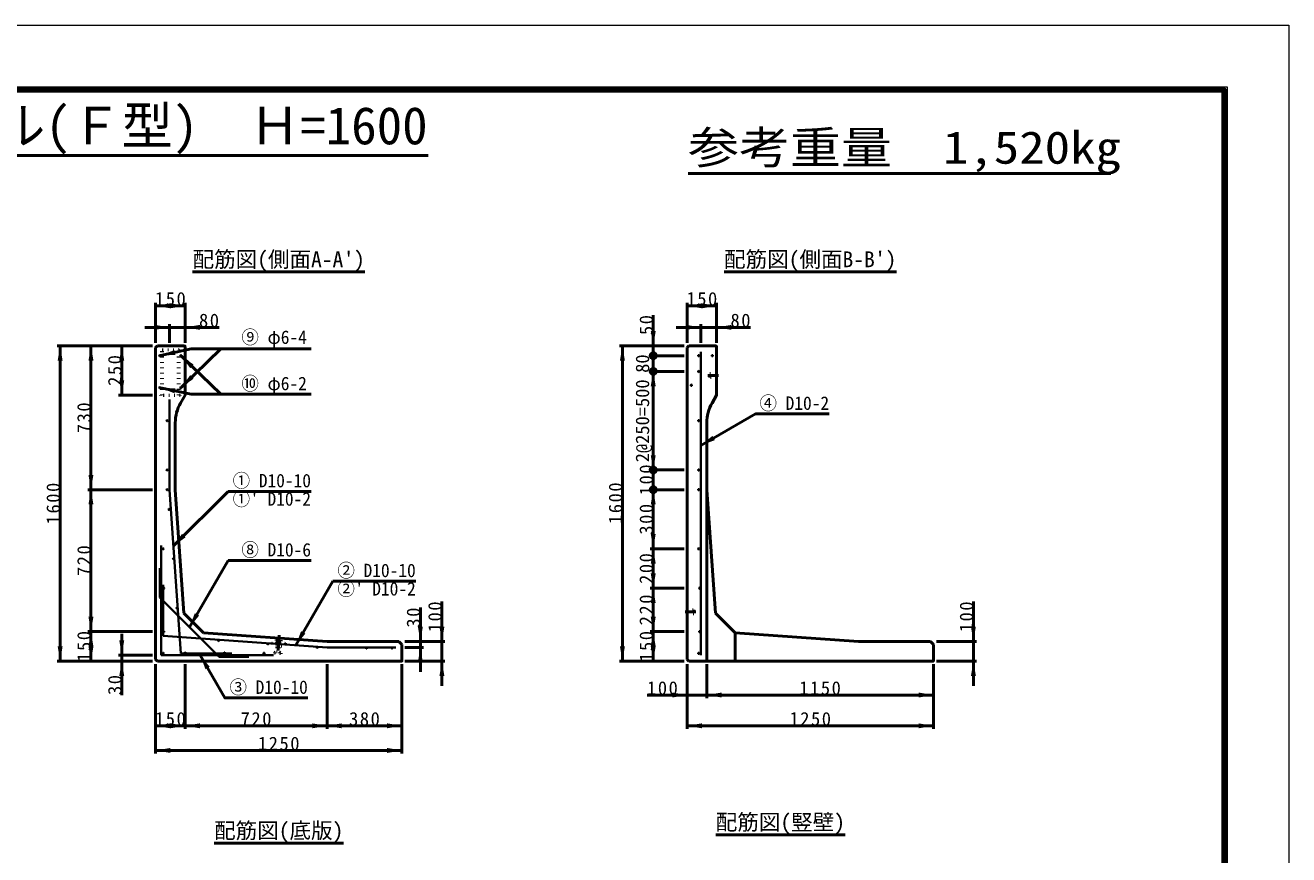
# Model space of a CAD drawing. Units: millimetres, scale not verified. Extents: x -2102 to 2102, y -1485 to 1485.
# Drawn here: x 50 to 2102, y 138 to 1485 of the extents above; entities that cross this region are included whole.
import ezdxf
from ezdxf.enums import TextEntityAlignment as Align

# ---------------------------------------------------------------- set-up
doc = ezdxf.new("R2010")
doc.units = ezdxf.units.MM
doc.header["$LTSCALE"] = 5
doc.linetypes.add('DOTTED', pattern=[1.75, 0.25, -1.5])
doc.linetypes.add('LONG_DASHED_DOTTED', pattern=[15.25, 12, -1.5, 0.25, -1.5])
doc.layers.add('0-0_V-nasSTD', color=7, linetype='Continuous', lineweight=50)
doc.layers.add('0-1_0', color=7, linetype='Continuous', lineweight=100)
doc.styles.add('ＭＳ ゴシック', font='')
doc.styles.get('ＭＳ ゴシック').set_extended_font_data('MS Gothic')

msp = doc.modelspace()

# ---------------------------------------------------------------- linework, layer by layer
at = {"layer": '0-0_V-nasSTD'}
for p, q in [((-705.024, 1273.465), (705.024, 1273.465)), ((322.161, 1084.466), (602.161, 1084.466)), ((1185.361, 1084.466), (1465.361, 1084.466)), ((262.161, 1034.466), (262.161, 969.466)), ((310.161, 1029.466), (262.161, 1029.466)), ((310.161, 1034.466), (310.161, 969.466)), ((1125.361, 1034.466), (1125.361, 969.466)), ((1173.361, 1029.466), (1125.361, 1029.466)), ((1173.361, 1034.466), (1173.361, 969.466)), ((1070.361, 1014.466), (1070.361, 964.466)), ((244.561, 994.466), (284.561, 994.466)), ((284.561, 999.466), (284.561, 969.466)), ((284.561, 994.466), (310.161, 994.466)), ((310.161, 994.466), (365.161, 994.466)), ((1107.761, 994.466), (1147.761, 994.466)), ((1147.761, 999.466), (1147.761, 969.466)), ((1147.761, 994.466), (1173.361, 994.466)), ((1173.361, 994.466), (1228.361, 994.466)), ((257.161, 964.466), (102.161, 964.466)), ((107.161, 964.466), (107.161, 452.466)), ((157.161, 964.466), (157.161, 730.866)), ((207.161, 964.466), (207.161, 884.466)), ((265.041, 964.466), (262.161, 961.586)), ((308.561, 964.466), (265.041, 964.466)), ((1120.361, 964.466), (1015.361, 964.466)), ((1020.361, 964.466), (1020.361, 452.466)), ((1070.361, 964.466), (1070.361, 948.466)), ((1128.241, 964.466), (1125.361, 961.586)), ((1171.761, 964.466), (1128.241, 964.466)), ((262.161, 961.586), (262.161, 455.346)), ((319.98, 959.346), (269.98, 948.667)), ((367.98, 959.346), (303.97, 897.294)), ((367.98, 885.746), (303.97, 947.798)), ((319.98, 959.346), (514.795, 959.346)), ((1120.361, 948.466), (1065.361, 948.466)), ((1070.361, 948.466), (1070.361, 922.866)), ((1125.361, 961.586), (1125.361, 455.346)), ((1120.361, 922.866), (1065.361, 922.866)), ((1070.361, 922.866), (1070.361, 762.866)), ((257.161, 884.466), (202.161, 884.466)), ((319.98, 885.746), (269.98, 896.425)), ((319.98, 885.746), (514.795, 885.746)), ((294.161, 839.604), (294.161, 730.866)), ((1157.361, 839.604), (1157.361, 452.466)), ((1120.361, 762.866), (1065.361, 762.866)), ((1070.361, 762.866), (1070.361, 730.866)), ((257.161, 730.866), (152.161, 730.866)), ((157.161, 730.866), (157.161, 500.466)), ((290.919, 639.311), (379.795, 728.187)), ((294.161, 730.866), (308.083, 530.388)), ((379.795, 728.187), (514.795, 728.187)), ((1120.361, 730.866), (1065.361, 730.866)), ((1157.361, 730.866), (1171.283, 530.388)), ((317.295, 507.6), (379.795, 615.853)), ((379.795, 615.853), (514.795, 615.853)), ((1120.361, 634.866), (1065.361, 634.866)), ((489.915, 478.383), (549.915, 582.306)), ((549.915, 582.306), (684.915, 582.306)), ((1120.361, 570.866), (1065.361, 570.866)), ((692.161, 484.466), (692.161, 539.466)), ((308.083, 530.388), (340.083, 498.388)), ((1171.283, 530.388), (1203.283, 498.388)), ((257.161, 500.466), (152.161, 500.466)), ((157.161, 500.466), (157.161, 452.466)), ((340.083, 498.388), (540.561, 484.466)), ((1120.361, 500.466), (1065.361, 500.466)), ((1203.283, 498.388), (1403.761, 484.466)), ((1203.283, 452.466), (1203.283, 498.388)), ((540.561, 484.466), (657.361, 484.466)), ((657.361, 484.466), (662.161, 479.666)), ((732.161, 484.466), (667.161, 484.466)), ((697.161, 474.866), (667.161, 474.866)), ((1403.761, 484.466), (1520.561, 484.466)), ((1520.561, 484.466), (1525.361, 479.666)), ((1595.361, 484.466), (1530.361, 484.466)), ((257.161, 452.466), (102.161, 452.466)), ((257.161, 462.066), (202.161, 462.066)), ((207.161, 452.466), (207.161, 397.466)), ((262.161, 455.346), (265.041, 452.466)), ((732.161, 452.466), (667.161, 452.466)), ((727.161, 452.466), (727.161, 412.466)), ((1120.361, 452.466), (1015.361, 452.466)), ((1125.361, 455.346), (1128.241, 452.466)), ((1595.361, 452.466), (1530.361, 452.466)), ((1590.361, 452.466), (1590.361, 412.466)), ((262.161, 302.466), (262.161, 447.466)), ((310.161, 342.466), (310.161, 447.466)), ((540.561, 342.466), (540.561, 447.466)), ((662.161, 302.466), (662.161, 447.466)), ((1125.361, 342.466), (1125.361, 447.466)), ((1157.361, 392.466), (1157.361, 447.466)), ((1525.361, 342.466), (1525.361, 447.466)), ((1125.361, 397.466), (1060.361, 397.466)), ((1157.361, 397.466), (1125.361, 397.466)), ((310.161, 347.466), (262.161, 347.466)), ((540.561, 347.466), (310.161, 347.466)), ((662.161, 347.466), (540.561, 347.466)), ((1525.361, 347.466), (1125.361, 347.466)), ((662.161, 307.466), (262.161, 307.466)), ((1171.881, 170.586), (1381.881, 170.586)), ((357.161, 156.866), (567.161, 156.866))]:
    msp.add_line(p, q, dxfattribs=at)
at = {"layer": '0-0_V-nasSTD', "linetype": 'DOTTED'}
for p, q in [((269.361, 964.466), (271.761, 958.066)), ((300.561, 958.066), (302.961, 964.466)), ((271.761, 884.466), (271.761, 958.066)), ((300.561, 958.066), (271.761, 958.066)), ((273.361, 884.466), (273.361, 958.066)), ((298.961, 884.466), (298.961, 958.066)), ((300.561, 884.466), (300.561, 958.066)), ((1162.161, 913.266), (1162.161, 919.666)), ((1162.161, 919.666), (1173.361, 919.666)), ((1173.361, 913.266), (1162.161, 913.266)), ((302.161, 884.466), (270.161, 884.466)), ((270.161, 883.826), (270.161, 884.466)), ((302.161, 883.826), (270.161, 883.826)), ((302.161, 883.826), (302.161, 884.466)), ((1125.361, 535.666), (1136.561, 535.666)), ((1136.561, 535.666), (1136.561, 529.266)), ((1136.561, 529.266), (1125.361, 529.266)), ((458.171, 486.98), (458.016, 484.745)), ((458.016, 484.745), (459.705, 483.666)), ((458.016, 484.745), (465.996, 484.191)), ((458.171, 486.98), (466.151, 486.426)), ((459.705, 483.666), (458.596, 467.704)), ((459.705, 483.666), (464.174, 483.355)), ((464.174, 483.355), (463.066, 467.394)), ((464.174, 483.355), (465.996, 484.191)), ((466.151, 486.426), (465.996, 484.191)), ((455.134, 466.341), (455.067, 465.383)), ((455.067, 465.383), (466.24, 464.607)), ((455.134, 466.341), (458.596, 467.704)), ((455.134, 466.341), (466.307, 465.565)), ((458.596, 467.704), (463.066, 467.394)), ((463.066, 467.394), (466.307, 465.565)), ((466.307, 465.565), (466.24, 464.607))]:
    msp.add_line(p, q, dxfattribs=at)
at = {"layer": '0-0_V-nasSTD', "lineweight": 35}
for p, q in [((1147.761, 954.866), (1147.761, 462.066)), ((284.561, 877.426), (284.561, 730.866)), ((284.561, 730.866), (303.05, 464.626)), ((271.121, 462.066), (271.121, 640.466)), ((269.201, 555.694), (269.201, 603.694)), ((274.321, 493.355), (274.321, 576.235)), ((269.201, 555.694), (365.389, 459.506)), ((274.321, 493.355), (540.561, 474.866)), ((540.561, 474.866), (652.561, 474.866)), ((271.121, 462.066), (453.521, 462.066)), ((303.05, 464.626), (385.93, 464.626)), ((365.389, 459.506), (413.389, 459.506))]:
    msp.add_line(p, q, dxfattribs=at)
at = {"layer": '0-0_V-nasSTD', "linetype": 'LONG_DASHED_DOTTED'}
for p, q in [((1158.961, 916.466), (1176.561, 916.466)), ((1139.761, 532.466), (1122.161, 532.466)), ((462.729, 494.883), (460.997, 469.943))]:
    msp.add_line(p, q, dxfattribs=at)
at = {"layer": '0-0_V-nasSTD', "lineweight": 18}
for points in [[(-2102.5, -1485), (-2102.5, 1485), (2102.5, 1485), (2102.5, -1485)], [(-2002.5, -1385), (-2002.5, 1385), (2002.5, 1385), (2002.5, -1385)]]:
    msp.add_lwpolyline(points, close=True, dxfattribs=at)
at = {"layer": '0-0_V-nasSTD', "lineweight": 100}
msp.add_lwpolyline([(1997.5, -1380), (1997.5, 1380), (-1997.5, 1380)], dxfattribs=at)
at = {"layer": '0-0_V-nasSTD'}
for points in [[(310.161, 962.866), (310.161, 884.466), (302.735, 871.604)], [(1173.361, 962.866), (1173.361, 884.466), (1165.935, 871.604)], [(1147.761, 802.866), (1236.252, 853.956), (1356.252, 853.956)], [(1070.361, 730.866), (1070.361, 634.866), (1070.361, 570.866), (1070.361, 500.466), (1070.361, 452.466)], [(727.161, 452.466), (727.161, 484.466), (727.161, 549.466)], [(1590.361, 452.466), (1590.361, 484.466), (1590.361, 549.466)], [(207.161, 452.466), (207.161, 462.066), (207.161, 497.066)], [(265.041, 452.466), (662.161, 452.466), (662.161, 479.666)], [(692.161, 484.466), (692.161, 474.866), (692.161, 434.866)], [(1128.241, 452.466), (1525.361, 452.466), (1525.361, 479.666)], [(334.614, 462.066), (374.614, 392.784), (509.614, 392.784)], [(1525.361, 397.466), (1157.361, 397.466), (1125.361, 397.466)]]:
    msp.add_lwpolyline(points, dxfattribs=at)
at = {"layer": '0-0_V-nasSTD', "lineweight": 35}
for centre in [(269.041, 948.466), (303.281, 948.466), (1144.081, 948.466), (1166.481, 948.466), (1144.081, 922.866), (269.041, 896.626), (303.281, 896.626), (1132.241, 900.466), (280.881, 842.866), (1144.081, 842.866), (280.881, 762.866), (1144.081, 762.866), (280.881, 730.866), (1144.081, 730.866), (284.081, 698.866), (274.481, 634.866), (291.379, 618.866), (1144.081, 634.866), (275.281, 570.866), (1145.841, 570.866), (296.934, 538.866), (275.281, 500.466), (1145.841, 500.466), (364.561, 486.128), (444.561, 480.573), (524.561, 475.017), (604.561, 473.906), (646.161, 473.906), (274.481, 465.266), (310.161, 465.586), (374.161, 465.586), (438.161, 465.266), (1144.081, 465.266)]:
    msp.add_circle(centre, 0.96, dxfattribs=at)
at = {"layer": '0-0_V-nasSTD'}
for centre in [(1070.361, 948.466), (1070.361, 922.866), (1070.361, 762.866), (1070.361, 730.866)]:
    msp.add_circle(centre, 5, dxfattribs=at)
for centre, radius, start, end in [((308.561, 962.866), 1.6, 0, 90), ((1171.761, 962.866), 1.6, 0, 90), ((358.161, 839.604), 64, 150, 180), ((1221.361, 839.604), 64, 150, 180)]:
    msp.add_arc(centre, radius, start, end, dxfattribs=at)
at = {"layer": '0-0_V-nasSTD', "linetype": 'DOTTED'}
msp.add_arc((462.383, 489.895), 13.76, 176.0275, 356.0275, dxfattribs=at)
at = {"layer": '0-0_V-nasSTD'}
for points in [[(262.161, 1029.466), (286.161, 1029.466), (286.161, 1033.466)], [(262.161, 1029.466), (286.161, 1025.466), (286.161, 1029.466)], [(286.161, 1029.466), (286.161, 1033.466), (310.161, 1029.466)], [(286.161, 1025.466), (286.161, 1029.466), (310.161, 1029.466)], [(1125.361, 1029.466), (1149.361, 1029.466), (1149.361, 1033.466)], [(1125.361, 1029.466), (1149.361, 1025.466), (1149.361, 1029.466)], [(1149.361, 1029.466), (1149.361, 1033.466), (1173.361, 1029.466)], [(1149.361, 1025.466), (1149.361, 1029.466), (1173.361, 1029.466)], [(260.561, 994.466), (260.561, 998.466), (284.561, 994.466)], [(260.561, 990.466), (260.561, 994.466), (284.561, 994.466)], [(310.161, 994.466), (334.161, 994.466), (334.161, 998.466)], [(310.161, 994.466), (334.161, 990.466), (334.161, 994.466)], [(1066.361, 988.466), (1070.361, 964.466), (1070.361, 988.466)], [(1070.361, 964.466), (1070.361, 988.466), (1074.361, 988.466)], [(1123.761, 994.466), (1123.761, 998.466), (1147.761, 994.466)], [(1123.761, 990.466), (1123.761, 994.466), (1147.761, 994.466)], [(1173.361, 994.466), (1197.361, 994.466), (1197.361, 998.466)], [(1173.361, 994.466), (1197.361, 990.466), (1197.361, 994.466)], [(103.161, 940.466), (107.161, 940.466), (107.161, 964.466)], [(107.161, 940.466), (107.161, 964.466), (111.161, 940.466)], [(153.161, 940.466), (157.161, 940.466), (157.161, 964.466)], [(157.161, 940.466), (157.161, 964.466), (161.161, 940.466)], [(203.161, 940.466), (207.161, 940.466), (207.161, 964.466)], [(207.161, 940.466), (207.161, 964.466), (211.161, 940.466)], [(1016.361, 940.466), (1020.361, 940.466), (1020.361, 964.466)], [(1020.361, 940.466), (1020.361, 964.466), (1024.361, 940.466)], [(269.98, 948.667), (292.615, 957.591), (293.451, 953.68)], [(269.98, 948.667), (293.451, 953.68), (294.286, 949.768)], [(303.97, 947.798), (318.418, 928.221), (321.202, 931.093)], [(303.97, 947.798), (321.202, 931.093), (323.987, 933.965)], [(203.161, 908.466), (207.161, 884.466), (207.161, 908.466)], [(207.161, 884.466), (207.161, 908.466), (211.161, 908.466)], [(303.97, 897.294), (318.418, 916.871), (321.202, 913.999)], [(303.97, 897.294), (321.202, 913.999), (323.987, 911.127)], [(1066.361, 898.866), (1070.361, 898.866), (1070.361, 922.866)], [(1070.361, 898.866), (1070.361, 922.866), (1074.361, 898.866)], [(269.98, 896.425), (292.615, 887.501), (293.451, 891.412)], [(269.98, 896.425), (293.451, 891.412), (294.286, 895.324)], [(1147.761, 802.866), (1166.546, 818.33), (1168.546, 814.866)], [(1147.761, 802.866), (1168.546, 814.866), (1170.546, 811.402)], [(1066.361, 786.866), (1070.361, 762.866), (1070.361, 786.866)], [(1070.361, 762.866), (1070.361, 786.866), (1074.361, 786.866)], [(153.161, 754.866), (157.161, 730.866), (157.161, 754.866)], [(157.161, 730.866), (157.161, 754.866), (161.161, 754.866)], [(153.161, 706.866), (157.161, 706.866), (157.161, 730.866)], [(157.161, 706.866), (157.161, 730.866), (161.161, 706.866)], [(1066.361, 706.866), (1070.361, 706.866), (1070.361, 730.866)], [(1070.361, 706.866), (1070.361, 730.866), (1074.361, 706.866)], [(290.919, 639.311), (305.061, 659.11), (307.89, 656.281)], [(1066.361, 658.866), (1070.361, 634.866), (1070.361, 658.866)], [(1070.361, 634.866), (1070.361, 658.866), (1074.361, 658.866)], [(290.919, 639.311), (307.89, 656.281), (310.718, 653.453)], [(1066.361, 610.866), (1070.361, 610.866), (1070.361, 634.866)], [(1070.361, 610.866), (1070.361, 634.866), (1074.361, 610.866)], [(1066.361, 594.866), (1070.361, 570.866), (1070.361, 594.866)], [(1070.361, 570.866), (1070.361, 594.866), (1074.361, 594.866)], [(1066.361, 546.866), (1070.361, 546.866), (1070.361, 570.866)], [(1070.361, 546.866), (1070.361, 570.866), (1074.361, 546.866)], [(153.161, 524.466), (157.161, 500.466), (157.161, 524.466)], [(157.161, 500.466), (157.161, 524.466), (161.161, 524.466)], [(317.295, 507.6), (325.831, 530.384), (329.295, 528.384)], [(317.295, 507.6), (329.295, 528.384), (332.759, 526.384)], [(1066.361, 524.466), (1070.361, 500.466), (1070.361, 524.466)], [(1070.361, 500.466), (1070.361, 524.466), (1074.361, 524.466)], [(153.161, 476.466), (157.161, 476.466), (157.161, 500.466)], [(157.161, 476.466), (157.161, 500.466), (161.161, 476.466)], [(489.915, 478.383), (498.451, 501.168), (501.915, 499.168)], [(489.915, 478.383), (501.915, 499.168), (505.379, 497.168)], [(688.161, 508.466), (692.161, 484.466), (692.161, 508.466)], [(692.161, 484.466), (692.161, 508.466), (696.161, 508.466)], [(723.161, 508.466), (727.161, 484.466), (727.161, 508.466)], [(727.161, 484.466), (727.161, 508.466), (731.161, 508.466)], [(1066.361, 476.466), (1070.361, 476.466), (1070.361, 500.466)], [(1070.361, 476.466), (1070.361, 500.466), (1074.361, 476.466)], [(1586.361, 508.466), (1590.361, 484.466), (1590.361, 508.466)], [(1590.361, 484.466), (1590.361, 508.466), (1594.361, 508.466)], [(103.161, 476.466), (107.161, 452.466), (107.161, 476.466)], [(107.161, 452.466), (107.161, 476.466), (111.161, 476.466)], [(153.161, 476.466), (157.161, 452.466), (157.161, 476.466)], [(157.161, 452.466), (157.161, 476.466), (161.161, 476.466)], [(203.161, 486.066), (207.161, 462.066), (207.161, 486.066)], [(207.161, 462.066), (207.161, 486.066), (211.161, 486.066)], [(688.161, 450.866), (692.161, 450.866), (692.161, 474.866)], [(692.161, 450.866), (692.161, 474.866), (696.161, 450.866)], [(1016.361, 476.466), (1020.361, 452.466), (1020.361, 476.466)], [(1020.361, 452.466), (1020.361, 476.466), (1024.361, 476.466)], [(1066.361, 476.466), (1070.361, 452.466), (1070.361, 476.466)], [(1070.361, 452.466), (1070.361, 476.466), (1074.361, 476.466)], [(203.161, 428.466), (207.161, 428.466), (207.161, 452.466)], [(207.161, 428.466), (207.161, 452.466), (211.161, 428.466)], [(334.614, 462.066), (343.15, 439.281), (346.614, 441.281)], [(334.614, 462.066), (346.614, 441.281), (350.078, 443.281)], [(723.161, 428.466), (727.161, 428.466), (727.161, 452.466)], [(727.161, 428.466), (727.161, 452.466), (731.161, 428.466)], [(1586.361, 428.466), (1590.361, 428.466), (1590.361, 452.466)], [(1590.361, 428.466), (1590.361, 452.466), (1594.361, 428.466)], [(1101.361, 397.466), (1101.361, 401.466), (1125.361, 397.466)], [(1101.361, 393.466), (1101.361, 397.466), (1125.361, 397.466)], [(1157.361, 397.466), (1181.361, 397.466), (1181.361, 401.466)], [(1157.361, 397.466), (1181.361, 393.466), (1181.361, 397.466)], [(1501.361, 397.466), (1501.361, 401.466), (1525.361, 397.466)], [(1501.361, 393.466), (1501.361, 397.466), (1525.361, 397.466)], [(262.161, 347.466), (286.161, 347.466), (286.161, 351.466)], [(286.161, 347.466), (286.161, 351.466), (310.161, 347.466)], [(310.161, 347.466), (334.161, 347.466), (334.161, 351.466)], [(516.561, 347.466), (516.561, 351.466), (540.561, 347.466)], [(540.561, 347.466), (564.561, 347.466), (564.561, 351.466)], [(638.161, 347.466), (638.161, 351.466), (662.161, 347.466)], [(1125.361, 347.466), (1149.361, 347.466), (1149.361, 351.466)], [(1501.361, 347.466), (1501.361, 351.466), (1525.361, 347.466)], [(262.161, 347.466), (286.161, 343.466), (286.161, 347.466)], [(286.161, 343.466), (286.161, 347.466), (310.161, 347.466)], [(310.161, 347.466), (334.161, 343.466), (334.161, 347.466)], [(516.561, 343.466), (516.561, 347.466), (540.561, 347.466)], [(540.561, 347.466), (564.561, 343.466), (564.561, 347.466)], [(638.161, 343.466), (638.161, 347.466), (662.161, 347.466)], [(1125.361, 347.466), (1149.361, 343.466), (1149.361, 347.466)], [(1501.361, 343.466), (1501.361, 347.466), (1525.361, 347.466)], [(262.161, 307.466), (286.161, 307.466), (286.161, 311.466)], [(638.161, 307.466), (638.161, 311.466), (662.161, 307.466)], [(262.161, 307.466), (286.161, 303.466), (286.161, 307.466)], [(638.161, 303.466), (638.161, 307.466), (662.161, 307.466)]]:
    msp.add_solid(points, dxfattribs=at)
at = {"layer": '0-1_0', "lineweight": 50}
msp.add_line((1126.869, 1244.328), (1813.669, 1244.328), dxfattribs=at)

# ---------------------------------------------------------------- texts
at = {"layer": '0-0_V-nasSTD', "style": 'ＭＳ ゴシック'}
for s, height, p in [('1ｓｔタッチウォール(Ｆ型)  Ｈ=1600', 60.81, (-705.024, 1273.465)), ("配筋図(側面A-A')", 25.66, (322.161, 1084.466)), ("配筋図(側面B-B')", 25.66, (1185.361, 1084.466)), ('配筋図(竪壁)', 25.66, (1171.881, 170.586)), ('配筋図(底版)', 25.66, (357.161, 156.866))]:
    msp.add_text(s, height=height, dxfattribs=at).set_placement(p, align=Align.BOTTOM_LEFT)
for s, height, width, p in [('参考重量\u30001,520kg', 52.79, 1.15, (1126.869, 1244.328)), ('⑨ φ6-4', 21.85, 0.95, (401.525, 961.078)), ('⑩ φ6-2', 21.85, 0.95, (401.525, 885.878)), ('④ D10-2', 21.85, 0.95, (1242.982, 853.956)), ('① D10-10', 21.85, 0.95, (387.366, 728.187)), ("①' D10-2", 21.85, 0.95, (387.366, 698.379)), ('⑧ D10-6', 21.85, 0.95, (401.525, 615.853)), ('② D10-10', 21.85, 0.95, (557.486, 582.306)), ("②' D10-2", 21.85, 0.95, (557.486, 552.498)), ('③ D10-10', 21.85, 0.95, (382.185, 392.784))]:
    msp.add_text(s, height=height, dxfattribs=dict(at, width=width)).set_placement(p, align=Align.BOTTOM_LEFT)
for s, p in [('80', (1070.361, 920.666)), ('2@250=500', (1070.361, 775.366))]:
    msp.add_text(s, height=21.99, rotation=90, dxfattribs=at).set_placement(p, align=Align.BOTTOM_LEFT)
at = {"layer": '0-0_V-nasSTD', "char_height": 21.99, "attachment_point": 7, "style": 'ＭＳ ゴシック'}
for s, insert in [('\\T1.17;150', (261.161, 1029.466)), ('\\T1.17;150', (1124.361, 1029.466)), ('\\T1.17;80', (332.661, 994.466)), ('\\T1.17;80', (1195.861, 994.466)), ('\\T1.17;100', (1060.361, 397.466)), ('\\T1.17;1150', (1307.611, 397.466)), ('\\T1.17;150', (261.161, 347.466)), ('\\T1.17;720', (400.361, 347.466)), ('\\T1.17;380', (576.361, 347.466)), ('\\T1.17;1250', (1291.611, 347.466)), ('\\T1.17;1250', (428.411, 307.466))]:
    msp.add_mtext(s, dxfattribs=dict(at, insert=insert))
at = {"layer": '0-0_V-nasSTD', "char_height": 21.99, "attachment_point": 7, "rotation": 90, "style": 'ＭＳ ゴシック'}
for s, insert in [('\\T1.17;50', (1070.361, 981.966)), ('\\T1.17;250', (207.161, 899.466)), ('\\T1.17;730', (157.161, 822.666)), ('\\T1.17;100', (1070.361, 721.866)), ('\\T1.17;1600', (107.161, 674.716)), ('\\T1.17;1600', (1020.361, 675.216)), ('\\T1.17;300', (1070.361, 657.866)), ('\\T1.17;720', (157.161, 590.666)), ('\\T1.17;200', (1070.361, 577.866)), ('\\T1.17;220', (1070.361, 510.666)), ('\\T1.17;30', (692.161, 506.966)), ('\\T1.17;100', (727.161, 499.466)), ('\\T1.17;100', (1590.361, 499.466)), ('\\T1.17;150', (157.161, 451.466)), ('\\T1.17;150', (1070.361, 451.466)), ('\\T1.17;30', (207.161, 397.466))]:
    msp.add_mtext(s, dxfattribs=dict(at, insert=insert))

doc.saveas('drawing.dxf')
